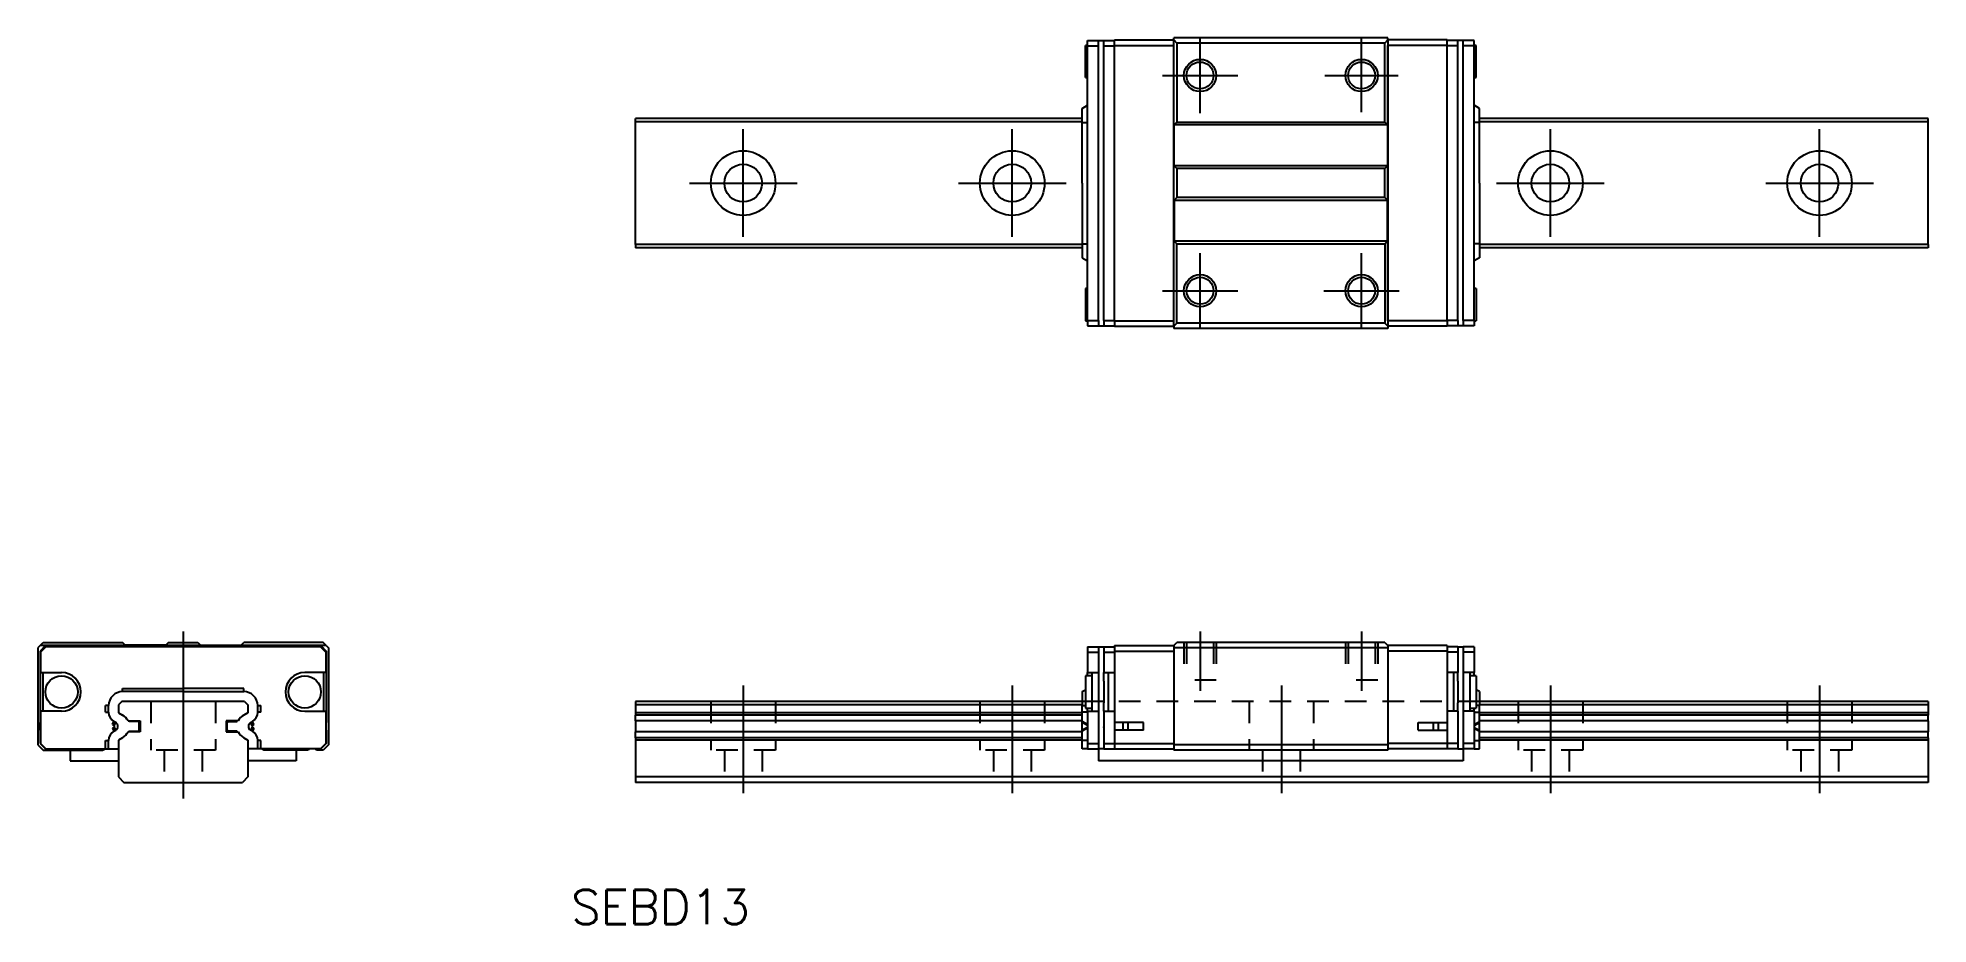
# Model space of a CAD drawing. Extents: x 15 to 191, y 287 to 369.
import ezdxf

# ---------------------------------------------------------------- set-up
doc = ezdxf.new("R2010")
doc.units = 0
doc.linetypes.add('CENTER', pattern=[17.5, 13, -1.5, 1.5, -1.5])
doc.linetypes.add('DASHED', pattern=[3.5, 2, -1.5])
doc.layers.get('0').update_dxf_attribs({"linetype": 'CONTINUOUS'})
doc.layers.add('CENTER', color=1, linetype='CENTER')
doc.styles.get("Standard").update_dxf_attribs({"font": 'txt.shx', "bigfont": '@extfont2.shx'})

msp = doc.modelspace()

# ---------------------------------------------------------------- linework, layer by layer
at = {"color": 7, "linetype": 'CONTINUOUS'}
for p, q in [((120.79, 368.68), (120.79, 368.88)), ((140.69, 368.88), (120.79, 368.88)), ((140.69, 368.68), (140.69, 368.88)), ((112.59, 365.18), (112.59, 368.18)), ((112.79, 368.18), (112.59, 368.18)), ((112.79, 368.63), (113.79, 368.63)), ((112.79, 368.13), (112.79, 368.63)), ((112.79, 368.13), (113.79, 368.13)), ((112.79, 342.63), (112.79, 368.13)), ((113.79, 368.13), (113.79, 368.63)), ((113.79, 368.63), (114.29, 368.63)), ((113.79, 342.63), (113.79, 368.13)), ((114.29, 368.63), (115.29, 368.63)), ((114.29, 368.13), (114.29, 368.63)), ((114.29, 368.13), (115.29, 368.13)), ((114.29, 342.63), (114.29, 368.13)), ((115.29, 368.68), (120.79, 368.68)), ((115.29, 368.18), (115.29, 368.68)), ((115.29, 368.18), (120.79, 368.18)), ((115.29, 342.58), (115.29, 368.18)), ((120.79, 368.18), (120.79, 368.68)), ((120.79, 368.68), (121.09, 368.38)), ((120.79, 342.58), (120.79, 368.18)), ((120.79, 342.58), (120.79, 368.18)), ((121.09, 368.38), (121.09, 361.03)), ((140.39, 368.38), (121.09, 368.38)), ((140.39, 368.38), (140.69, 368.68)), ((140.39, 361.03), (140.39, 368.38)), ((146.19, 368.68), (140.69, 368.68)), ((140.69, 368.68), (140.69, 368.18)), ((146.19, 368.18), (140.69, 368.18)), ((140.69, 342.58), (140.69, 368.18)), ((140.69, 368.18), (140.69, 342.58)), ((146.19, 368.18), (146.19, 368.68)), ((147.19, 368.63), (146.19, 368.63)), ((146.19, 342.58), (146.19, 368.18)), ((147.19, 368.13), (146.19, 368.13)), ((147.19, 368.13), (147.19, 368.63)), ((147.69, 368.63), (147.19, 368.63)), ((147.19, 342.63), (147.19, 368.13)), ((148.69, 368.63), (147.69, 368.63)), ((147.69, 368.13), (147.69, 368.63)), ((148.69, 368.13), (147.69, 368.13)), ((147.69, 342.63), (147.69, 368.13)), ((148.69, 368.13), (148.69, 368.63)), ((148.89, 368.18), (148.69, 368.18)), ((148.69, 342.63), (148.69, 368.13)), ((148.89, 365.18), (148.89, 368.18)), ((112.59, 365.18), (112.79, 365.18)), ((148.69, 365.18), (148.89, 365.18)), ((112.29, 362.31), (112.79, 362.61)), ((112.29, 361.01), (112.29, 362.31)), ((149.19, 362.31), (148.69, 362.61)), ((149.19, 361.01), (149.19, 362.31)), ((112.29, 361.38), (70.79, 361.38)), ((70.79, 361.08), (70.79, 361.38)), ((112.29, 361.08), (70.79, 361.08)), ((70.79, 349.68), (70.79, 361.08)), ((112.29, 361.01), (112.79, 361.01)), ((112.29, 355.38), (112.29, 361.01)), ((120.84, 360.78), (121.09, 361.03)), ((120.84, 356.98), (120.84, 360.78)), ((140.64, 360.78), (120.84, 360.78)), ((121.09, 361.03), (140.39, 361.03)), ((140.39, 361.03), (140.64, 360.78)), ((140.64, 360.78), (140.64, 356.98)), ((149.19, 361.01), (148.69, 361.01)), ((190.89, 361.38), (149.19, 361.38)), ((190.89, 361.08), (149.19, 361.08)), ((149.19, 355.38), (149.19, 361.01)), ((190.89, 361.08), (190.89, 361.38)), ((190.89, 349.68), (190.89, 361.08)), ((121.09, 356.73), (120.84, 356.98)), ((140.64, 356.98), (120.84, 356.98)), ((121.09, 356.73), (121.09, 354.03)), ((140.39, 356.73), (121.09, 356.73)), ((140.64, 356.98), (140.39, 356.73)), ((140.39, 354.03), (140.39, 356.73)), ((112.29, 355.38), (112.29, 349.75)), ((149.19, 355.38), (149.19, 349.75)), ((121.09, 354.03), (120.84, 353.78)), ((120.84, 353.78), (120.84, 349.98)), ((140.64, 353.78), (120.84, 353.78)), ((140.39, 354.03), (121.09, 354.03)), ((140.64, 353.78), (140.39, 354.03)), ((140.64, 349.98), (140.64, 353.78)), ((112.29, 349.68), (70.79, 349.68)), ((70.79, 349.68), (70.79, 349.38)), ((112.29, 349.75), (112.29, 348.45)), ((112.29, 349.75), (112.79, 349.75)), ((120.84, 349.98), (121.09, 349.73)), ((140.64, 349.98), (120.84, 349.98)), ((121.09, 349.73), (140.39, 349.73)), ((121.09, 342.38), (121.09, 349.73)), ((140.39, 349.73), (140.64, 349.98)), ((140.39, 349.73), (140.39, 342.38)), ((149.19, 349.75), (148.69, 349.75)), ((149.19, 349.75), (149.19, 348.45)), ((190.89, 349.68), (149.19, 349.68)), ((190.89, 349.68), (190.89, 349.38)), ((112.29, 349.38), (70.79, 349.38)), ((112.29, 348.45), (112.79, 348.15)), ((149.19, 348.45), (148.69, 348.15)), ((190.89, 349.38), (149.19, 349.38)), ((112.59, 345.58), (112.59, 342.58)), ((112.79, 345.58), (112.59, 345.58)), ((148.89, 345.58), (148.69, 345.58)), ((148.89, 345.58), (148.89, 342.58)), ((112.59, 342.58), (112.79, 342.58)), ((112.79, 342.63), (112.79, 342.13)), ((112.79, 342.63), (113.79, 342.63)), ((113.79, 342.63), (113.79, 342.13)), ((114.29, 342.63), (115.29, 342.63)), ((114.29, 342.63), (114.29, 342.13)), ((115.29, 342.58), (120.79, 342.58)), ((115.29, 342.58), (115.29, 342.08)), ((120.79, 342.08), (120.79, 342.58)), ((146.19, 342.58), (140.69, 342.58)), ((140.69, 342.58), (140.69, 342.08)), ((147.19, 342.63), (146.19, 342.63)), ((146.19, 342.58), (146.19, 342.08)), ((147.19, 342.63), (147.19, 342.13)), ((148.69, 342.63), (147.69, 342.63)), ((147.69, 342.63), (147.69, 342.13)), ((148.69, 342.63), (148.69, 342.13)), ((148.69, 342.58), (148.89, 342.58)), ((112.79, 342.13), (113.79, 342.13)), ((113.79, 342.13), (114.29, 342.13)), ((114.29, 342.13), (115.29, 342.13)), ((115.29, 342.08), (120.79, 342.08)), ((120.79, 342.08), (121.09, 342.38)), ((120.79, 342.08), (120.79, 341.88)), ((140.69, 341.88), (120.79, 341.88)), ((140.39, 342.38), (121.09, 342.38)), ((140.39, 342.38), (140.69, 342.08)), ((146.19, 342.08), (140.69, 342.08)), ((140.69, 342.08), (140.69, 341.88)), ((147.19, 342.13), (146.19, 342.13)), ((147.69, 342.13), (147.19, 342.13)), ((148.69, 342.13), (147.69, 342.13)), ((15.46, 312.41), (15.76, 312.71)), ((15.76, 312.71), (23.11, 312.71)), ((23.36, 312.46), (23.11, 312.71)), ((27.41, 312.71), (27.16, 312.46)), ((27.41, 312.71), (30.11, 312.71)), ((30.11, 312.71), (30.36, 312.46)), ((34.16, 312.46), (34.41, 312.71)), ((41.76, 312.71), (34.41, 312.71)), ((42.06, 312.41), (41.76, 312.71)), ((120.79, 312.41), (121.09, 312.71)), ((140.39, 312.71), (121.09, 312.71)), ((140.39, 312.71), (140.69, 312.41)), ((15.46, 312.41), (15.26, 312.21)), ((15.26, 312.21), (15.26, 303.21)), ((15.96, 312.41), (15.46, 311.91)), ((15.96, 312.41), (15.46, 312.41)), ((15.46, 311.91), (15.46, 305.26)), ((16.01, 312.31), (15.51, 311.81)), ((15.51, 311.81), (15.51, 309.91)), ((41.56, 312.41), (15.96, 312.41)), ((41.51, 312.31), (16.01, 312.31)), ((27.16, 312.46), (23.36, 312.46)), ((30.36, 312.46), (34.16, 312.46)), ((41.51, 312.31), (42.01, 311.81)), ((41.56, 312.41), (42.06, 311.91)), ((42.06, 312.41), (41.56, 312.41)), ((42.01, 311.81), (42.01, 309.91)), ((42.06, 312.41), (42.26, 312.21)), ((42.06, 311.91), (42.06, 305.26)), ((42.26, 312.21), (42.26, 303.21)), ((112.79, 312.31), (112.79, 311.81)), ((112.79, 312.31), (113.79, 312.31)), ((112.79, 311.81), (113.79, 311.81)), ((112.79, 311.81), (112.79, 309.91)), ((113.79, 312.31), (113.79, 311.81)), ((113.79, 312.31), (114.29, 312.31)), ((113.79, 311.81), (113.79, 309.91)), ((114.29, 312.31), (115.29, 312.31)), ((114.29, 312.31), (114.29, 311.81)), ((114.29, 311.81), (115.29, 311.81)), ((114.29, 311.81), (114.29, 309.91)), ((115.29, 312.41), (120.79, 312.41)), ((115.29, 312.41), (115.29, 311.91)), ((115.29, 311.91), (120.79, 311.91)), ((115.29, 311.91), (115.29, 305.26)), ((120.79, 312.41), (120.79, 312.21)), ((140.69, 312.21), (120.79, 312.21)), ((120.79, 312.21), (120.79, 303.21)), ((146.19, 312.41), (140.69, 312.41)), ((140.69, 312.41), (140.69, 312.21)), ((140.69, 312.21), (140.69, 303.21)), ((146.19, 311.91), (140.69, 311.91)), ((146.19, 312.41), (146.19, 311.91)), ((147.19, 312.31), (146.19, 312.31)), ((146.19, 311.91), (146.19, 305.26)), ((147.19, 311.81), (146.19, 311.81)), ((147.19, 312.31), (147.19, 311.81)), ((147.19, 312.31), (147.69, 312.31)), ((147.19, 311.81), (147.19, 309.91)), ((148.69, 312.31), (147.69, 312.31)), ((147.69, 312.31), (147.69, 311.81)), ((148.69, 311.81), (147.69, 311.81)), ((147.69, 311.81), (147.69, 309.91)), ((148.69, 312.31), (148.69, 311.81)), ((148.69, 311.81), (148.69, 309.91)), ((15.51, 309.91), (17.46, 309.91)), ((15.71, 309.91), (15.71, 306.31)), ((42.01, 309.91), (40.06, 309.91)), ((41.81, 309.91), (41.81, 306.31)), ((112.59, 309.61), (112.59, 306.61)), ((113.19, 309.61), (112.59, 309.61)), ((112.79, 309.91), (113.79, 309.91)), ((112.79, 309.61), (112.79, 309.91)), ((113.19, 309.91), (113.19, 306.31)), ((113.79, 309.91), (113.79, 306.31)), ((114.29, 309.91), (115.29, 309.91)), ((114.29, 309.11), (114.29, 309.91)), ((114.29, 309.11), (114.29, 307.09)), ((114.69, 309.91), (114.69, 306.31)), ((147.19, 309.91), (146.19, 309.91)), ((146.79, 309.91), (146.79, 306.31)), ((147.19, 309.11), (147.19, 309.91)), ((147.19, 309.11), (147.19, 307.09)), ((147.69, 309.91), (147.69, 306.31)), ((148.69, 309.91), (147.69, 309.91)), ((148.29, 309.91), (148.29, 306.31)), ((148.89, 309.61), (148.29, 309.61)), ((148.69, 309.61), (148.69, 309.91)), ((148.89, 309.61), (148.89, 306.61)), ((23.13, 308.14), (23.13, 308.44)), ((23.13, 308.44), (28.76, 308.44)), ((28.76, 308.14), (23.13, 308.14)), ((28.76, 308.44), (28.76, 308.14)), ((34.39, 308.44), (28.76, 308.44)), ((28.76, 308.14), (34.39, 308.14)), ((34.39, 308.14), (34.39, 308.44)), ((112.29, 308.14), (112.59, 308.32)), ((112.29, 308.14), (112.29, 306.84)), ((149.19, 308.14), (148.89, 308.32)), ((149.19, 308.14), (149.19, 306.84)), ((17.46, 306.31), (15.51, 306.31)), ((15.51, 306.31), (15.51, 303.31)), ((21.83, 306.84), (21.53, 306.84)), ((21.53, 306.22), (21.53, 306.84)), ((21.53, 306.22), (21.83, 306.22)), ((21.83, 306.22), (21.83, 306.84)), ((23.06, 307.21), (22.76, 306.91)), ((22.76, 306.91), (22.76, 306.17)), ((22.76, 306.17), (23.12, 305.96)), ((34.46, 307.21), (23.06, 307.21)), ((34.76, 306.17), (34.39, 305.96)), ((34.46, 307.21), (34.76, 306.91)), ((34.76, 306.91), (34.76, 306.17)), ((35.69, 306.22), (35.69, 306.84)), ((35.69, 306.84), (35.99, 306.84)), ((35.99, 306.22), (35.69, 306.22)), ((35.99, 306.22), (35.99, 306.84)), ((40.06, 306.31), (42.01, 306.31)), ((42.01, 306.31), (42.01, 303.31)), ((70.79, 307.21), (70.79, 306.91)), ((112.29, 307.21), (70.79, 307.21)), ((112.29, 306.91), (70.79, 306.91)), ((70.79, 306.91), (70.79, 306.17)), ((70.79, 306.17), (70.79, 305.96)), ((112.29, 306.17), (70.79, 306.17)), ((112.29, 305.96), (70.79, 305.96)), ((70.79, 305.41), (70.79, 305.96)), ((112.29, 306.84), (112.59, 306.84)), ((112.29, 306.22), (112.29, 306.84)), ((112.29, 305.35), (112.29, 306.22)), ((112.79, 306.22), (112.29, 306.22)), ((112.59, 306.61), (113.19, 306.61)), ((112.79, 306.31), (112.79, 306.61)), ((112.79, 306.31), (113.79, 306.31)), ((112.79, 306.31), (112.79, 303.31)), ((113.79, 306.31), (113.79, 303.31)), ((114.29, 306.31), (114.29, 307.09)), ((114.29, 306.31), (115.29, 306.31)), ((114.29, 306.31), (114.29, 303.31)), ((147.19, 306.31), (146.19, 306.31)), ((147.19, 306.31), (147.19, 307.09)), ((147.19, 306.31), (147.19, 303.31)), ((147.69, 306.31), (147.69, 303.31)), ((148.69, 306.31), (147.69, 306.31)), ((148.29, 306.61), (148.89, 306.61)), ((148.69, 306.31), (148.69, 306.61)), ((148.69, 306.31), (148.69, 303.31)), ((148.69, 306.22), (149.19, 306.22)), ((149.19, 306.84), (148.89, 306.84)), ((190.89, 307.21), (149.19, 307.21)), ((190.89, 306.91), (149.19, 306.91)), ((149.19, 306.22), (149.19, 306.84)), ((149.19, 305.35), (149.19, 306.22)), ((190.89, 306.17), (149.19, 306.17)), ((190.89, 305.96), (149.19, 305.96)), ((190.89, 307.21), (190.89, 306.91)), ((190.89, 306.91), (190.89, 306.17)), ((190.89, 306.17), (190.89, 305.96)), ((190.89, 305.41), (190.89, 305.96)), ((15.46, 305.26), (15.51, 305.26)), ((15.46, 304.56), (15.46, 305.26)), ((15.46, 304.56), (15.46, 303.31)), ((15.46, 304.56), (15.51, 304.56)), ((22.18, 305.09), (22.33, 305.35)), ((22.18, 305.09), (22.34, 305)), ((22.18, 304.73), (22.33, 304.82)), ((22.18, 304.73), (22.33, 304.47)), ((22.49, 305.26), (22.33, 305.35)), ((22.33, 304.82), (22.34, 304.83)), ((22.34, 304.82), (22.33, 304.82)), ((22.33, 304.47), (22.49, 304.56)), ((22.34, 305), (22.49, 305.26)), ((22.34, 305), (22.34, 304.83)), ((22.34, 305), (22.34, 305)), ((22.34, 304.83), (22.34, 304.82)), ((22.34, 304.82), (22.49, 304.56)), ((23.12, 303.86), (22.76, 303.64)), ((23.64, 305.41), (24.76, 305.41)), ((24.76, 304.41), (23.64, 304.41)), ((23.72, 305.41), (23.74, 305.36)), ((23.72, 304.41), (23.74, 304.46)), ((24.56, 305.36), (23.74, 305.36)), ((23.74, 304.46), (24.56, 304.46)), ((24.66, 304.56), (24.66, 305.26)), ((24.76, 305.41), (24.76, 304.41)), ((33.87, 305.41), (32.76, 305.41)), ((32.76, 305.41), (32.76, 304.41)), ((32.76, 304.41), (33.87, 304.41)), ((32.86, 304.56), (32.86, 305.26)), ((32.96, 305.36), (33.77, 305.36)), ((33.77, 304.46), (32.96, 304.46)), ((33.79, 305.41), (33.77, 305.36)), ((33.79, 304.41), (33.77, 304.46)), ((34.39, 303.86), (34.76, 303.64)), ((35.02, 305.26), (35.19, 305.35)), ((35.17, 305), (35.02, 305.26)), ((35.17, 304.82), (35.02, 304.56)), ((35.19, 304.47), (35.02, 304.56)), ((35.34, 305.09), (35.17, 305)), ((35.17, 305), (35.17, 305)), ((35.17, 305), (35.17, 304.83)), ((35.17, 304.83), (35.17, 304.82)), ((35.18, 304.82), (35.17, 304.83)), ((35.17, 304.82), (35.18, 304.82)), ((35.34, 304.73), (35.18, 304.82)), ((35.34, 305.09), (35.19, 305.35)), ((35.34, 304.73), (35.19, 304.47)), ((42.06, 305.26), (42.01, 305.26)), ((42.06, 304.56), (42.01, 304.56)), ((42.06, 304.56), (42.06, 305.26)), ((42.06, 304.56), (42.06, 303.31)), ((112.29, 305.41), (70.79, 305.41)), ((70.79, 305.41), (70.79, 304.41)), ((112.29, 304.41), (70.79, 304.41)), ((70.79, 303.86), (70.79, 304.41)), ((112.29, 303.86), (70.79, 303.86)), ((70.79, 303.86), (70.79, 303.64)), ((112.79, 305.09), (112.29, 305.35)), ((112.29, 305.26), (112.29, 305.35)), ((112.79, 305), (112.29, 305.26)), ((112.29, 304.56), (112.29, 305.26)), ((112.78, 304.82), (112.29, 304.56)), ((112.79, 304.73), (112.29, 304.47)), ((112.29, 304.47), (112.29, 304.56)), ((112.29, 303.6), (112.29, 304.47)), ((112.79, 305), (112.78, 304.82)), ((112.78, 304.82), (112.79, 304.82)), ((114.29, 305), (114.28, 304.82)), ((114.28, 304.82), (114.29, 304.82)), ((115.29, 305.26), (115.29, 304.56)), ((117.99, 305.26), (115.29, 305.26)), ((115.29, 304.56), (115.29, 303.31)), ((117.99, 304.56), (115.29, 304.56)), ((116.09, 304.56), (116.09, 305.26)), ((116.55, 304.56), (116.55, 305.26)), ((117.99, 304.56), (117.99, 305.26)), ((143.49, 305.26), (146.19, 305.26)), ((143.49, 304.56), (143.49, 305.26)), ((143.49, 304.56), (146.19, 304.56)), ((144.92, 304.56), (144.92, 305.26)), ((145.39, 304.56), (145.39, 305.26)), ((146.19, 305.26), (146.19, 304.56)), ((146.19, 304.56), (146.19, 303.31)), ((147.19, 305), (147.19, 304.82)), ((147.19, 304.82), (147.19, 304.82)), ((148.69, 305.09), (149.19, 305.35)), ((148.69, 305), (149.19, 305.26)), ((148.69, 305), (148.69, 304.82)), ((148.69, 304.82), (148.69, 304.82)), ((148.69, 304.82), (149.19, 304.56)), ((148.69, 304.73), (149.19, 304.47)), ((190.89, 305.41), (149.19, 305.41)), ((149.19, 305.26), (149.19, 305.35)), ((149.19, 304.56), (149.19, 305.26)), ((149.19, 304.47), (149.19, 304.56)), ((149.19, 303.6), (149.19, 304.47)), ((190.89, 304.41), (149.19, 304.41)), ((190.89, 303.86), (149.19, 303.86)), ((190.89, 305.41), (190.89, 304.41)), ((190.89, 303.86), (190.89, 304.41)), ((190.89, 303.86), (190.89, 303.64)), ((15.26, 303.21), (15.76, 302.71)), ((15.46, 303.31), (15.96, 302.81)), ((15.51, 303.31), (16.01, 302.81)), ((15.76, 302.71), (21.26, 302.71)), ((15.96, 302.81), (16.01, 302.81)), ((16.01, 302.81), (21.53, 302.81)), ((18.26, 302.71), (18.26, 301.71)), ((21.48, 302.81), (21.26, 302.71)), ((21.26, 302.71), (21.28, 302.71)), ((21.26, 302.71), (21.28, 302.71)), ((21.28, 302.71), (21.5, 302.81)), ((21.28, 302.71), (21.5, 302.81)), ((21.53, 303.6), (21.83, 303.6)), ((21.53, 302.81), (21.53, 303.6)), ((21.53, 302.81), (21.83, 302.81)), ((21.83, 302.81), (21.83, 303.6)), ((21.83, 302.81), (22.76, 302.81)), ((22.76, 303.64), (22.76, 300.21)), ((34.76, 303.64), (34.76, 300.21)), ((35.69, 302.81), (34.76, 302.81)), ((35.69, 302.81), (35.69, 303.6)), ((35.99, 303.6), (35.69, 303.6)), ((35.99, 302.81), (35.69, 302.81)), ((35.99, 302.81), (35.99, 303.6)), ((41.51, 302.81), (35.99, 302.81)), ((36.26, 302.71), (36.04, 302.81)), ((40.36, 302.71), (36.26, 302.71)), ((39.26, 302.71), (39.26, 301.71)), ((41.76, 302.71), (41.16, 302.71)), ((42.01, 303.31), (41.51, 302.81)), ((41.56, 302.81), (41.51, 302.81)), ((42.06, 303.31), (41.56, 302.81)), ((42.26, 303.21), (41.76, 302.71)), ((70.79, 303.64), (70.79, 300.21)), ((112.29, 303.64), (70.79, 303.64)), ((112.79, 303.6), (112.29, 303.6)), ((112.29, 302.81), (112.29, 303.6)), ((112.79, 302.81), (112.29, 302.81)), ((112.79, 303.31), (113.79, 303.31)), ((112.79, 303.31), (112.79, 302.81)), ((112.79, 302.81), (113.79, 302.81)), ((113.79, 303.31), (113.79, 302.81)), ((114.29, 302.81), (113.79, 302.81)), ((113.79, 302.81), (113.79, 301.71)), ((114.29, 303.31), (115.29, 303.31)), ((114.29, 303.31), (114.29, 302.81)), ((114.29, 302.81), (115.29, 302.81)), ((115.29, 303.31), (120.79, 303.31)), ((115.29, 303.31), (115.29, 302.81)), ((115.29, 302.81), (120.79, 302.81)), ((140.69, 303.21), (120.79, 303.21)), ((120.79, 303.21), (120.79, 302.71)), ((140.69, 302.71), (120.79, 302.71)), ((146.19, 303.31), (140.69, 303.31)), ((140.69, 303.21), (140.69, 302.71)), ((146.19, 302.81), (140.69, 302.81)), ((147.19, 303.31), (146.19, 303.31)), ((146.19, 303.31), (146.19, 302.81)), ((147.19, 302.81), (146.19, 302.81)), ((147.19, 303.31), (147.19, 302.81)), ((147.19, 302.81), (147.69, 302.81)), ((148.69, 303.31), (147.69, 303.31)), ((147.69, 303.31), (147.69, 302.81)), ((148.69, 302.81), (147.69, 302.81)), ((147.69, 302.81), (147.69, 301.71)), ((148.69, 303.6), (149.19, 303.6)), ((148.69, 303.31), (148.69, 302.81)), ((148.69, 302.81), (149.19, 302.81)), ((190.89, 303.64), (149.19, 303.64)), ((149.19, 302.81), (149.19, 303.6)), ((190.89, 303.64), (190.89, 300.21)), ((18.26, 301.71), (22.76, 301.71)), ((39.26, 301.71), (34.76, 301.71)), ((147.69, 301.71), (113.79, 301.71)), ((22.76, 300.21), (23.26, 299.71)), ((23.26, 299.71), (34.26, 299.71)), ((34.76, 300.21), (34.26, 299.71)), ((190.89, 300.21), (70.79, 300.21)), ((70.79, 300.21), (70.79, 299.71)), ((190.89, 299.71), (70.79, 299.71)), ((190.89, 300.21), (190.89, 299.71))]:
    msp.add_line(p, q, dxfattribs=at)
at = {"color": 3, "linetype": 'DASHED'}
for p, q in [((121.74, 312.71), (121.74, 309.21)), ((121.99, 312.71), (121.99, 309.21)), ((124.49, 312.71), (124.49, 309.21)), ((124.74, 312.71), (124.74, 309.21)), ((136.74, 312.71), (136.74, 309.21)), ((136.99, 312.71), (136.99, 309.21)), ((139.49, 312.71), (139.49, 309.21)), ((139.74, 312.71), (139.74, 309.21)), ((124.74, 309.21), (121.74, 309.21)), ((139.74, 309.21), (136.74, 309.21)), ((25.76, 307.21), (25.76, 302.71)), ((31.76, 307.21), (31.76, 302.71)), ((77.79, 307.21), (77.79, 302.71)), ((83.79, 307.21), (83.79, 302.71)), ((102.79, 307.21), (102.79, 302.71)), ((108.79, 307.21), (108.79, 302.71)), ((149.19, 307.21), (112.29, 307.21)), ((127.79, 307.21), (127.79, 302.71)), ((133.79, 307.21), (133.79, 302.71)), ((152.79, 307.21), (152.79, 302.71)), ((158.79, 307.21), (158.79, 302.71)), ((177.79, 307.21), (177.79, 302.71)), ((183.79, 307.21), (183.79, 302.71)), ((31.76, 302.71), (25.76, 302.71)), ((27.01, 302.71), (27.01, 299.71)), ((30.51, 302.71), (30.51, 299.71)), ((83.79, 302.71), (77.79, 302.71)), ((79.04, 302.71), (79.04, 299.71)), ((82.54, 302.71), (82.54, 299.71)), ((108.79, 302.71), (102.79, 302.71)), ((104.04, 302.71), (104.04, 299.71)), ((107.54, 302.71), (107.54, 299.71)), ((133.79, 302.71), (127.79, 302.71)), ((129.04, 302.71), (129.04, 299.71)), ((132.54, 302.71), (132.54, 299.71)), ((158.79, 302.71), (152.79, 302.71)), ((154.04, 302.71), (154.04, 299.71)), ((157.54, 302.71), (157.54, 299.71)), ((183.79, 302.71), (177.79, 302.71)), ((179.04, 302.71), (179.04, 299.71)), ((182.54, 302.71), (182.54, 299.71))]:
    msp.add_line(p, q, dxfattribs=at)
at = {"color": 3, "linetype": 'CONTINUOUS'}
for centre in [(123.24, 365.38), (138.24, 365.38), (123.24, 345.38), (138.24, 345.38)]:
    msp.add_circle(centre, 1.5, dxfattribs=at)
at = {"color": 7, "linetype": 'CONTINUOUS'}
for centre, radius in [((123.23, 365.38), 1.25), ((138.24, 365.38), 1.25), ((138.24, 365.38), 0.000503), ((80.79, 355.38), 3), ((105.79, 355.38), 3), ((155.79, 355.38), 3), ((180.79, 355.38), 3), ((80.79, 355.38), 1.75), ((105.79, 355.38), 1.75), ((155.79, 355.38), 1.75), ((180.79, 355.38), 1.75), ((123.24, 345.38), 1.25), ((138.24, 345.38), 1.25), ((17.46, 308.11), 1.5), ((40.06, 308.11), 1.5)]:
    msp.add_circle(centre, radius, dxfattribs=at)
for centre, radius, start, end in [((17.46, 308.11), 1.8, 270, 90), ((40.06, 308.11), 1.8, 90, 270), ((23.13, 306.84), 1.3, 90, 180), ((34.39, 306.84), 1.3, 0, 90), ((22.83, 306.22), 1, 180, 240), ((22.46, 304.82), 1.32, 26.598, 60), ((35.05, 304.82), 1.32, 120, 153.402), ((34.69, 306.22), 1, 300, 0), ((22.83, 303.6), 1, 120, 180), ((22.29, 304.91), 0.4, 300, 60), ((22.46, 305), 1.32, 300, 333.402), ((24.56, 305.26), 0.1, 0, 90), ((24.56, 304.56), 0.1, 270, 0), ((32.96, 305.26), 0.1, 90, 180), ((32.96, 304.56), 0.1, 180, 270), ((35.05, 305), 1.32, 206.598, 240), ((35.22, 304.91), 0.4, 120, 240), ((34.69, 303.6), 1, 0, 60), ((40.76, 302.41), 0.5, 126.8699, 143.1301), ((40.76, 302.41), 0.5, 36.8699, 53.1301)]:
    msp.add_arc(centre, radius, start, end, dxfattribs=at)
at = {"layer": 'CENTER', "color": 1, "linetype": 'CENTER'}
for p, q in [((123.24, 361.88), (123.24, 368.88)), ((138.24, 361.98), (138.24, 368.78)), ((119.74, 365.38), (126.74, 365.38)), ((134.84, 365.38), (141.64, 365.38)), ((80.79, 350.38), (80.79, 360.38)), ((105.79, 350.38), (105.79, 360.38)), ((155.79, 350.38), (155.79, 360.38)), ((180.79, 350.38), (180.79, 360.38)), ((75.79, 355.38), (85.79, 355.38)), ((100.79, 355.38), (110.79, 355.38)), ((150.79, 355.38), (160.79, 355.38)), ((175.79, 355.38), (185.79, 355.38)), ((123.24, 341.88), (123.24, 348.88)), ((138.24, 341.88), (138.24, 348.88)), ((119.74, 345.38), (126.74, 345.38)), ((134.74, 345.38), (141.74, 345.38)), ((28.76, 313.71), (28.76, 298.21)), ((123.24, 313.71), (123.24, 308.21)), ((138.24, 313.71), (138.24, 308.21)), ((28.76, 308.71), (28.76, 298.71)), ((80.79, 308.71), (80.79, 298.71)), ((105.79, 308.71), (105.79, 298.71)), ((130.79, 308.71), (130.79, 298.71)), ((155.79, 308.71), (155.79, 298.71)), ((180.79, 308.71), (180.79, 298.71))]:
    msp.add_line(p, q, dxfattribs=at)
for centre in [(123.24, 365.38), (123.24, 345.38), (138.24, 345.38)]:
    msp.add_circle(centre, 0.000503, dxfattribs=at)

# ---------------------------------------------------------------- texts
at = {"color": 7, "linetype": 'CONTINUOUS'}
msp.add_text('SEBD13', height=3.2, dxfattribs=at).set_placement((64.81, 286.53))

doc.saveas('drawing.dxf')
